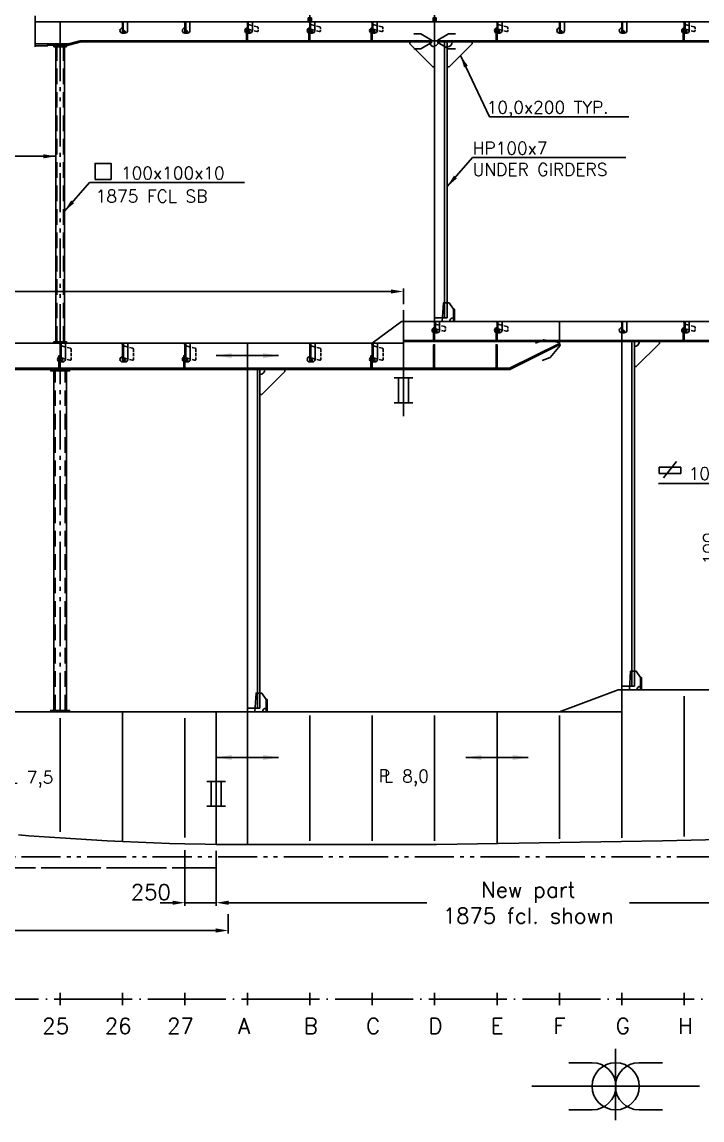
# Model space of a CAD drawing. Extents: x -86245 to 167090, y -69122 to 58950.
# Drawn here: x 14881 to 20329, y 44539 to 53334 of the extents above; entities that cross this region are included whole.
import ezdxf

# ---------------------------------------------------------------- set-up
doc = ezdxf.new("R2010")
doc.units = 0
doc.header["$LTSCALE"] = 250
for name, pattern in [('CENTER', [3, 2.5, -0.25, 0, -0.25]), ('DASHED', [0.75, 0.5, -0.25]), ('PHANTOM', [2.1, 1.25, -0.2, 0.125, -0.2, 0.125, -0.2])]:
    doc.linetypes.add(name, pattern=pattern)
doc.layers.get('0').update_dxf_attribs({"linetype": 'CONTINUOUS'})
doc.layers.get('DEFPOINTS').update_dxf_attribs({"linetype": 'CONTINUOUS'})
for name, color, linetype in [('Kuttlinje', 6, 'CONTINUOUS'), ('LASTLUKE', 1, 'CONTINUOUS'), ('S0CO1', 1, 'CONTINUOUS'), ('S0CO2', 2, 'CONTINUOUS'), ('S0CO3', 3, 'CONTINUOUS'), ('S0CO5', 4, 'CONTINUOUS'), ('S0DA1', 1, 'DASHED'), ('S0PH1', 1, 'PHANTOM'), ('S0TX2', 2, 'CONTINUOUS'), ('U0CO1', 1, 'CONTINUOUS')]:
    doc.layers.add(name, color=color, linetype=linetype)
doc.styles.add('ROMANS', font='romans.shx', dxfattribs={"height": 125})
doc.dimstyles.get("Standard").update_dxf_attribs({"dimscale": 50, "dimtxt": 125, "dimasz": 2, "dimexe": 0.5, "dimexo": 1, "dimgap": 1, "dimtad": 1, "dimdsep": 46, "dimtxsty": 'ROMANS', "dimcen": 1.5, "dimclrd": 1, "dimclre": 1, "dimclrt": 2, "dimazin": 2, "dimtfac": 1, "dimtmove": 2, "dimatfit": 3, "dimfxl": 1, "dimtvp": 100, "dimtolj": 1, "dimarcsym": 0})

# ---------------------------------------------------------------- blocks, each defined once
blk = doc.blocks.new('PLDIM2')
at = {"layer": 'S0TX2', "style": 'ROMANS'}
for s, p in [('P', (-19.18260348177136, 0.3336498086464417)), ('L', (22.78433779635816, 0.3336498086464417))]:
    blk.add_text(s, height=100, dxfattribs=at).set_placement(p)
blk.add_attdef('XX.X', (168.4659056422024, -1.459116588848701), '', height=100, dxfattribs=at)
blk = doc.blocks.new('A$C27CE3E73')
at = {"layer": 'S0PH1'}
blk.add_line((-608.449753677356, -2070.000105669919), (14965, -2070.000105669919), dxfattribs=at)
blk = doc.blocks.new('A$C46B77419')
at = {"layer": 'Kuttlinje', "linetype": 'ByBlock'}
blk.add_line((0, 2498.127615256341), (0, 1435.43231946068), dxfattribs=at)
at = {"layer": 'S0CO3', "color": 8, "flags": 128}
for points in [[(-1250.000000000378, 1538.395908693317), (-1250.000000000378, 2448.1276152563)], [(-250.0000000003784, 1491.295295205476), (-250.0000000004074, 2448.1276152563)]]:
    blk.add_lwpolyline(points, dxfattribs=at)
at = {"layer": 'S0CO5', "color": 8}
blk.add_line((-4776.389782040729, 2498.127615256235), (-7.276e-12, 2498.12761525634), dxfattribs=at)
at = {"layer": 'S0CO5', "color": 8, "flags": 128}
for points in [[(-1584.623047000001, 1512.673080277833), (-1501.728516000003, 1506.27513027782), (-1419.169922000001, 1500.11833127783), (-1334.595702999999, 1494.040816277833), (-1250, 1488.278335277821), (-1249.913996255229, 1488.272961180701), (-1249.91399625485, 1488.272961180672), (-1124.796875, 1480.166747277835), (-1000.071288999985, 1472.654906277836), (-874.8027339999971, 1465.743667277827), (-750, 1459.551894277829), (-624.7783200000121, 1454.031753277828), (-500.0429690000019, 1449.215011277818), (-374.7685549999878, 1444.975844277825), (-250, 1441.27328427782), (-88.35156199999619, 1437.213897277834), (0, 1435.43231946068)], [(-750.0000000003783, 1459.551894277848), (-750.0000000003783, 2498.127615256323)]]:
    blk.add_lwpolyline(points, dxfattribs=at)
blk.add_blockref('A$C27CE3E73', (-14965, 3320.117720926268))
at = {"layer": 'S0CO1'}
blk.add_blockref('PLDIM2', (-1686.994098361203, 1925.319393028315), dxfattribs=at).add_auto_attribs({'XX.X': '7,5'})
blk = doc.blocks.new('*D104')
at = {"layer": 'DEFPOINTS', "color": 0, "linetype": 'ByBlock', "transparency": 16777216}
for p in [(21437.05703893269, 46867.07419131954), (16437.05703893269, 46690.05385808229), (16437.05703893269, 46279.78160632808)]:
    blk.add_point(p, dxfattribs=at)
at = {"layer": 'S0CO1', "color": 1, "linetype": 'ByBlock', "lineweight": -2, "transparency": 16777216}
for p, q in [((21437.05703893269, 46817.07419131954), (21437.05703893269, 46254.78160632807)), ((16437.05703893269, 46640.05385808229), (16437.05703893269, 46254.78160632807)), ((16537.05703893269, 46279.78160632808), (18125.15227702792, 46279.78160632808)), ((21337.05703893269, 46279.78160632808), (19748.96180083745, 46279.78160632808))]:
    blk.add_line(p, q, dxfattribs=at)
at = {"layer": 'S0CO1', "color": 1, "linetype": 'ByBlock', "transparency": 16777216}
for points in [[(16537.05703893269, 46296.44827299474), (16537.05703893269, 46263.11493966141), (16437.05703893269, 46279.78160632808)], [(21337.05703893269, 46296.44827299474), (21337.05703893269, 46263.11493966141), (21437.05703893269, 46279.78160632808)]]:
    blk.add_solid(points, dxfattribs=at)
at = {"layer": 'S0CO1', "color": 2, "linetype": 'ByBlock', "transparency": 16777216, "insert": (18937.05703893269, 46279.78160632808), "char_height": 125, "attachment_point": 5, "style": 'ROMANS'}
blk.add_mtext('\\A1;New part\\P1875 fcl. shown', dxfattribs=at)
blk = doc.blocks.new('*D106')
at = {"layer": 'DEFPOINTS', "color": 0, "linetype": 'ByBlock', "transparency": 16777216}
for p in [(16187.05703893269, 46751.69902839137), (16437.05703893269, 46745.85806357423), (16437.05703893269, 46279.78160632808)]:
    blk.add_point(p, dxfattribs=at)
at = {"layer": 'S0CO1', "color": 1, "linetype": 'ByBlock', "lineweight": -2, "transparency": 16777216}
for p, q in [((16187.05703893269, 46701.69902839137), (16187.05703893269, 46254.78160632807)), ((16437.05703893269, 46695.85806357423), (16437.05703893269, 46254.78160632807)), ((16087.05703893269, 46279.78160632808), (15987.05703893269, 46279.78160632808)), ((16187.05703893269, 46279.78160632808), (16437.05703893269, 46279.78160632808)), ((16537.05703893269, 46279.78160632808), (16637.05703893269, 46279.78160632808))]:
    blk.add_line(p, q, dxfattribs=at)
at = {"layer": 'S0CO1', "color": 1, "linetype": 'ByBlock', "transparency": 16777216}
for points in [[(16087.05703893269, 46296.44827299474), (16087.05703893269, 46263.11493966141), (16187.05703893269, 46279.78160632808)], [(16537.05703893269, 46296.44827299474), (16537.05703893269, 46263.11493966141), (16437.05703893269, 46279.78160632808)]]:
    blk.add_solid(points, dxfattribs=at)
at = {"layer": 'S0CO1', "color": 2, "linetype": 'ByBlock', "transparency": 16777216, "insert": (15912.74951412918, 46364.38630775023), "char_height": 125, "attachment_point": 5, "style": 'ROMANS'}
blk.add_mtext('\\A1;250', dxfattribs=at)
blk = doc.blocks.new('O-X')
at = {"layer": 'U0CO1'}
for p, q in [((0.0022902777855052, -676.1479165225973), (0.0022902777855052, 746.9283150304764)), ((-467.5485196746449, 472.1234540029326), (-940.4417769895081, 472.1234540029326)), ((467.553100230245, 472.1234540029326), (940.4463575451082, 472.1234540029326)), ((0.0022902777855052, 0.0024477617480443), (-1678.818515464707, 0.0024477617480443)), ((0.002290277814609, 0.0024477617480443), (1678.823096020307, 0.0024477617480443)), ((-467.5485196746449, -472.1185584794075), (-940.4417769895081, -472.1185584794075)), ((467.553100230245, -472.1185584794075), (940.4463575451082, -472.1185584794075))]:
    blk.add_line(p, q, dxfattribs=at)
blk.add_circle((0.0022902777855052, 0.0024477617480443), 472.1210062411699, dxfattribs=at)
for centre, start, end in [((-467.5485196746449, 0.0024477617480443), 270, 90), ((467.553100230245, 0.0024477617480443), 90, 270)]:
    blk.add_arc(centre, 472.1210062411699, start, end, dxfattribs=at)
blk = doc.blocks.new('A$C05B23E86')
at = {"layer": 'S0CO1', "xscale": 0.4, "yscale": 0.4, "zscale": 0.4}
blk.add_blockref('O-X', (-50.00091611111566, -673.5198186314591), dxfattribs=at)
blk = doc.blocks.new('A$C257C65E9')
at = {"layer": 'LASTLUKE', "color": 2}
for p, q in [((14000, -25), (14000, 75)), ((14500, -25), (14500, 75)), ((15000, -25), (15000, 75)), ((15500, -25), (15500, 75)), ((16000, -25), (16000, 75.00000000011823)), ((16500, -25), (16500, 75.00000000014732)), ((17000, -25), (17000, 75.00000000011823)), ((17500, -25), (17500, 75.00000000011823))]:
    blk.add_line(p, q, dxfattribs=at)
at = {"layer": 'S0TX2', "color": 1, "linetype": 'CENTER'}
blk.add_line((-1799.704932533088, 25), (35317.73167546888, 25), dxfattribs=at)
at = {"layer": 'S0TX2', "color": 2, "linetype": 'Continuous'}
for p, q in [((12500, -25), (12500, 75)), ((13000, -25), (13000, 75)), ((13500, -25), (13500, 75))]:
    blk.add_line(p, q, dxfattribs=at)
blk.add_blockref('A$C05B23E86', (17000, 0))
at = {"layer": 'S0CO1', "color": 2, "linetype": 'ByBlock', "style": 'ROMANS'}
for s, p in [('25', (12356.76928094782, -253.1323402030248)), ('26', (12856.76928094781, -253.1323402030248)), ('27', (13356.76928094782, -253.1323402030248))]:
    blk.add_text(s, height=125, dxfattribs=at).set_placement(p)
at = {"layer": 'S0CO1', "color": 3, "linetype": 'ByBlock', "style": 'ROMANS'}
for s, p in [('A', (13925.69697198481, -253.1323402029957)), ('B', (14450.89984817938, -253.1323402029666)), ('C', (14950.89984817938, -253.1323402029957)), ('D', (15450.89984817938, -253.1323402029957)), ('E', (15950.89984817938, -253.1323402029375)), ('F', (16450.89984817938, -253.1323402029084)), ('G', (16950.89984817938, -253.1323402029375)), ('H', (17450.89984817938, -253.1323402029375))]:
    blk.add_text(s, height=125, dxfattribs=at).set_placement(p)
blk = doc.blocks.new('HP80x7')
at = {"color": 0, "linetype": 'ByBlock'}
blk.add_lwpolyline([(16.93957916929139, -80, 0.7733437469019276), (19.00022815428383, -72.53550321004877), (8, -66.18451852402357, -0.2679491924311233), (6, -62.72041690888727), (6, 0), (0, 0), (0, -80), (17.06042083070861, -80)], format="xyb", dxfattribs=at)
blk = doc.blocks.new('KNE200')
at = {"layer": 'S0CO1', "color": 0}
blk.add_lwpolyline([(40, 0), (200, 0), (200, -15), (15, -200), (0, -200), (0, -40, 0.4142135623730951)], format="xyb", close=True, dxfattribs=at)
blk = doc.blocks.new('HP-UTK-80-LUG')
at = {"color": 0, "linetype": 'ByBlock'}
for p, q in [((-85.81653498262779, -47.78116740196104), (-85.81653498262779, -53.85862693107348)), ((-85.81653498262779, -62.50203046655044), (-85.81653498262779, -68.5794899956659)), ((-54.1506837492767, -32.90193682562247), (-79.64002727221134, -39.73178583819088)), ((-54.1506837492767, -70.95486173598074), (-75.32637669304711, -76.62887155943305)), ((-6, -20), (-45.16666509999993, -30.49467628376317)), ((-6.000000000002955, -58.05292491035832), (-45.16666509999993, -68.54760119412748)), ((0, -10), (8.333333000000039, -1.666666999999989))]:
    blk.add_line(p, q, dxfattribs=at)
blk.add_lwpolyline([(-39.83333149999999, -5.833333500000009), (-39.83333149999999, -1.666666999999989), (-39.83333149999999, -48.16666749999999), (-39.83333149999999, -69, 0.4142135623730951), (-18.999999, -89.83333250000001), (0, -89.83333250000001, 1), (0, -48.16666749999999)], format="xyb", dxfattribs=at)
for centre, start, end in [((-77.48320198262773, -47.78116740196104), 105.0000000000011, 180), ((-77.48320198262773, -68.5794899956659), 180, 285.0000000000012)]:
    blk.add_arc(centre, 8.333333, start, end, dxfattribs=at)
blk = doc.blocks.new('HP-UTK-80-O')
at = {"color": 0, "linetype": 'ByBlock'}
blk.add_line((0, -10), (8.333333000000039, -1.666666999999989), dxfattribs=at)
blk.add_lwpolyline([(-39.83333149999999, -5.833333500000009), (-39.83333149999999, -1.666666999999989), (-39.83333149999999, -48.16666749999999), (-39.83333149999999, -69, 0.4142135623730951), (-18.999999, -89.83333250000001), (0, -89.83333250000001, 1), (0, -48.16666749999999)], format="xyb", dxfattribs=at)
blk = doc.blocks.new('snip')
at = {"color": 0, "linetype": 'ByBlock'}
for p, q in [((-74.9999999999709, -150.915795896457), (-74.9999999999709, -220.6977533817553)), ((75.0000000000291, -150.915795896457), (75.0000000000291, -220.6977533817553))]:
    blk.add_line(p, q, dxfattribs=at)
blk.add_lwpolyline([(75.0000000000291, -150.915795896457), (12.5000000000291, -42.66262042341259), (-12.49999999997089, -42.66262042341259), (-74.9999999999709, -150.915795896457)], dxfattribs=at)
blk = doc.blocks.new('*D111')
at = {"layer": 'DEFPOINTS', "color": 0, "transparency": 16777216}
for p in [(3937.057038932675, 48587.33303025612), (16534.03279794549, 46236.9890527237), (16534.03279794549, 46057.40742610842)]:
    blk.add_point(p, dxfattribs=at)
at = {"layer": 'S0TX2', "color": 1, "lineweight": -2, "transparency": 16777216}
for p, q in [((3937.057038932675, 48537.33303025612), (3937.057038932675, 46032.40742610843)), ((16534.03279794549, 46186.9890527237), (16534.03279794549, 46032.40742610843)), ((4037.057038932675, 46057.40742610842), (16434.03279794549, 46057.40742610842))]:
    blk.add_line(p, q, dxfattribs=at)
at = {"layer": 'S0TX2', "color": 1, "transparency": 16777216}
for points in [[(4037.057038932675, 46074.07409277509), (4037.057038932675, 46040.74075944176), (3937.057038932675, 46057.40742610842)], [(16434.03279794549, 46074.07409277509), (16434.03279794549, 46040.74075944176), (16534.03279794549, 46057.40742610842)]]:
    blk.add_solid(points, dxfattribs=at)
at = {"layer": 'S0TX2', "color": 2, "transparency": 16777216, "insert": (10235.54491843908, 46274.07409277509), "char_height": 125, "attachment_point": 5, "style": 'ROMANS'}
blk.add_mtext('\\A1;GIRDER ALONG KNUCKLE AT TOP OF SKEG 2700 - 1875 FCL\\PP+SB SIDE', dxfattribs=at)
blk = doc.blocks.new('PILD')
at = {"color": 1, "linetype": 'ByBlock'}
blk.add_line((0, 0), (249.9999999999982, 0), dxfattribs=at)
blk.add_solid([(125, 20.83333333333394), (125, -20.83333333333394), (0, 0)], dxfattribs=at)
blk = doc.blocks.new('PILC')
at = {"color": 1, "linetype": 'ByBlock'}
blk.add_line((0, 1.819e-12), (-249.9999999999982, 1.819e-12), dxfattribs=at)
blk.add_solid([(-125, 20.83333333333576), (-125, -20.83333333333212), (0, 1.819e-12)], dxfattribs=at)
blk = doc.blocks.new('PLT-FORBI')
at = {"layer": 'S0CO1'}
for name, p in [('PILD', (-249.9991235874586, -0.0047305592379416)), ('PILC', (250.0008764125414, -0.0047305592379416))]:
    blk.add_blockref(name, p, dxfattribs=at)
blk = doc.blocks.new('*D90')
at = {"layer": 'DEFPOINTS', "color": 0, "transparency": 16777216}
for p in [(-111.7954043719182, -487.5149191456002), (-530.4106405132915, -587.5149191456075), (-111.7954043719182, -587.5149191456075)]:
    blk.add_point(p, dxfattribs=at)
at = {"layer": 'S0CO1', "color": 1, "lineweight": -2, "transparency": 16777216}
for p, q in [((-530.4106405132915, -387.5149191456002), (-530.4106405132915, -287.5149191456002)), ((-161.7954043719182, -487.5149191456002), (-555.4106405132915, -487.5149191456001)), ((-530.4106405132915, -487.5149191456001), (-530.4106405132915, -587.5149191456075)), ((-161.7954043719183, -587.5149191456075), (-555.4106405132915, -587.5149191456075)), ((-530.4106405132915, -687.5149191456075), (-530.4106405132917, -787.5149191456075))]:
    blk.add_line(p, q, dxfattribs=at)
at = {"layer": 'S0CO1', "color": 1, "transparency": 16777216}
for points in [[(-547.0773071799582, -387.5149191456002), (-513.743973846625, -387.5149191456002), (-530.4106405132915, -487.5149191456001)], [(-547.0773071799582, -687.5149191456075), (-513.743973846625, -687.5149191456075), (-530.4106405132915, -587.5149191456075)]]:
    blk.add_solid(points, dxfattribs=at)
at = {"layer": 'S0CO1', "color": 2, "transparency": 16777216, "insert": (-652.8044914093916, -537.5149191456002), "char_height": 100, "attachment_point": 5, "rotation": 90, "style": 'ROMANS'}
blk.add_mtext('\\A1;100', dxfattribs=at)
blk = doc.blocks.new('FLST-2')
at = {"layer": 'S0TX2', "color": 1}
for p, q in [((-221.5963631543928, 65.39414595855123), (-117.0357312834567, 197.8461481599915)), ((-255.9952072640208, 101.1494133612359), (-255.9952072640208, 151.1494133612359)), ((-255.9952072640208, 151.1494133612359), (-80.99520726402079, 151.1494133612359)), ((-80.99520726402079, 101.1494133612359), (-255.9952072640208, 101.1494133612359)), ((-80.99520726402079, 151.1494133612359), (-80.99520726402079, 101.1494133612359))]:
    blk.add_line(p, q, dxfattribs=at)
at = {"layer": 'S0TX2', "style": 'ROMANS'}
blk.add_attdef('FL.ST', (-20.13500831531565, 49.9637948701129), '', height=100, dxfattribs=at)
blk = doc.blocks.new('ST10073')
at = {"layer": 'S0CO2'}
for p, q in [((1.489999999999781, 4), (-1.489999999999781, 4)), ((-0.7900000000008732, 4), (-0.7900000000008732, 0)), ((0.7900000000008732, 4), (0.7900000000008732, 0)), ((-1.489999999999781, 0), (1.489999999999781, 0))]:
    blk.add_line(p, q, dxfattribs=at)
blk = doc.blocks.new('*D138')
at = {"layer": 'DEFPOINTS', "color": 0, "transparency": 16777216}
for p in [(12937.05703893271, 51174.87494247048), (17937.05703893271, 51024.57512442096), (12937.05703893271, 50838.72356914828)]:
    blk.add_point(p, dxfattribs=at)
at = {"layer": 'S0CO5', "color": 1, "lineweight": -2, "transparency": 16777216}
for p, q in [((12937.05703893271, 50888.72356914828), (12937.05703893271, 51199.87494247048)), ((17937.05703893271, 51074.57512442096), (17937.05703893271, 51199.87494247048)), ((17837.05703893271, 51174.87494247048), (13037.05703893271, 51174.87494247048))]:
    blk.add_line(p, q, dxfattribs=at)
at = {"layer": 'S0CO5', "color": 1, "transparency": 16777216}
for points in [[(13037.05703893271, 51191.54160913714), (13037.05703893271, 51158.20827580382), (12937.05703893271, 51174.87494247048)], [(17837.05703893271, 51191.54160913714), (17837.05703893271, 51158.20827580382), (17937.05703893271, 51174.87494247048)]]:
    blk.add_solid(points, dxfattribs=at)
at = {"layer": 'S0CO5', "color": 2, "transparency": 16777216, "insert": (14177.58607203959, 51308.20827580381), "char_height": 125, "attachment_point": 5, "style": 'ROMANS'}
blk.add_mtext('\\A1;5000 New part', dxfattribs=at)
blk = doc.blocks.new('A$C7FAE4A53')
at = {"layer": 'S0PH1', "color": 6}
blk.add_line((9103.465447951807, -4286.505190311494), (-25512.81065365739, -4286.505190311494), dxfattribs=at)
at = {"layer": 'S0PH1'}
blk.add_line((-27640.98446715431, -4373.009999999995), (-12750, -4373.009999999995), dxfattribs=at)
blk = doc.blocks.new('A$C69DF2324')
at = {"layer": 'S0CO1', "color": 1, "linetype": 'ByBlock'}
for p, q in [((0, -10), (-9.674816337760149, 0)), ((8, -20), (47.16666509999959, -30.49467628376442)), ((56.15068374927614, -32.90193682561949), (81.64002727221121, -39.7317858381939)), ((87.81653498262858, -47.78116740196128), (87.81653498262858, -70.50230825656035)), ((87.81653498262858, -79.99541145560215), (87.81653498262858, -102.7165523102012)), ((8.000000000003636, -118.0529249103565), (47.16666509999959, -128.5476011941282)), ((56.15068374927614, -130.9548617359833), (77.32637669304675, -136.6288715594346)), ((87.81653498262858, -114.2016083095659), (87.81653498262858, -128.5794899956672))]:
    blk.add_line(p, q, dxfattribs=at)
blk.add_lwpolyline([(41.83333149999998, -65.83333349999884), (41.83333149999998, 0), (41.83333149999998, -108.1666675000015), (41.83333149999998, -129, -0.4142135623730951), (20.99999899999966, -149.8333324999985), (0, -149.8333324999985, -1), (0, -108.1666675000015)], format="xyb", dxfattribs=at)
for centre, start, end in [((79.48320198262809, -47.78116740196128), 0, 75.00000000003253), ((79.48320198262809, -128.5794899956672), 255.0000000000325, 0)]:
    blk.add_arc(centre, 8.333333, start, end, dxfattribs=at)
at = {"layer": 'S0CO2'}
blk.add_lwpolyline([(18.93957916929139, -140, 0.7733437469019276), (21.00022815428383, -132.5355032100487), (10, -126.1845185240236, -0.2679491924311233), (8, -122.7204169088873), (8, 0), (0, 0), (0, -140), (19.06042083070861, -140)], format="xyb", dxfattribs=at)
blk = doc.blocks.new('A$C3F4907D5')
at = {"layer": 'Kuttlinje', "color": 8, "linetype": 'ByBlock'}
blk.add_line((15250.00000000002, 4291.021765051067), (15250.00000000002, 3441.785957307177), dxfattribs=at)
at = {"layer": 'S0CO1', "color": 8}
for p, q in [((14512.5, 6600), (15487.5, 6600)), ((12465, 4038.990716021486), (12465, 6401.000000000014)), ((12535, 4038.990716021486), (12535, 6401.000000000014)), ((15600, 4230), (15500, 4230))]:
    blk.add_line(p, q, dxfattribs=at)
at = {"layer": 'S0CO1', "color": 8, "flags": 128}
for points in [[(15500, 6600), (15500, 9000.00000000003)], [(12399.99999999997, 6425), (12565.2939284548, 6425), (12658.595198644, 6450), (12667.63913023021, 6450)], [(12399.99999999997, 6413), (12566.87375842585, 6413), (12667.63913023021, 6440)], [(12667.63913023021, 6450), (33496.44782820903, 6450)], [(12667.63913023021, 6440), (15475.2297903049, 6440)], [(15524.77020969506, 6440), (30475.22979030491, 6440)], [(15580, 4230), (15580, 6440)], [(15600, 4230), (15600, 6440)], [(15250.00000000002, 4050), (30500, 4050)], [(15250.00000000002, 4040), (30500, 4040)]]:
    blk.add_lwpolyline(points, dxfattribs=at)
at = {"layer": 'S0CO1', "color": 8}
for points in [[(14512.5, 6600), (14487.5, 6600), (14487.5, 6633), (14512.5, 6633)], [(15512.5, 6600), (15487.5, 6600), (15487.5, 6633), (15512.5, 6633)], [(13991.99999999997, 6450), (13999.99999999997, 6450), (13999.99999999997, 6550), (13991.99999999997, 6550)], [(14492, 6450), (14500, 6450), (14500, 6550), (14492, 6550)], [(14991.99999999997, 6450), (14999.99999999997, 6450), (14999.99999999997, 6550), (14991.99999999997, 6550)], [(15991.99999999997, 6450), (15999.99999999997, 6450), (15999.99999999997, 6550), (15991.99999999997, 6550)], [(17491.99999999997, 6450), (17499.99999999997, 6450), (17499.99999999997, 6550), (17491.99999999997, 6550)], [(12450, 6401), (12550, 6401), (12550, 6413), (12450, 6413)], [(15649.99999999997, 4200), (15649.99999999997, 4300), (15657.99999999997, 4300), (15657.99999999997, 4200)], [(15491.99999999997, 4050), (15499.99999999997, 4050), (15499.99999999997, 4150), (15491.99999999997, 4150)], [(15991.99999999997, 4050), (15999.99999999997, 4050), (15999.99999999997, 4150), (15991.99999999997, 4150)], [(17491.99999999997, 4050), (17499.99999999997, 4050), (17499.99999999997, 4150), (17491.99999999997, 4150)], [(12450, 4026.990716021486), (12550, 4026.990716021486), (12550, 4038.990716021486), (12450, 4038.990716021486)]]:
    blk.add_lwpolyline(points, close=True, dxfattribs=at)
blk.add_lwpolyline([(15559.99829815104, 4199.999999904291), (15569.99828067369, 4350), (15614.99828067369, 4350), (15649.99999999997, 4300), (15649.99999999997, 4230, 0.4142135623727399), (15619.99999999997, 4200.000000000007)], format="xyb", dxfattribs=at)
blk.add_arc((15500, 6440), 30, 270, 0, dxfattribs=at)
at = {"layer": 'S0CO2', "color": 8, "flags": 128}
blk.add_lwpolyline([(12299.99999999997, 6410), (12399.99999999997, 6410), (12399.99999999997, 6425), (12299.99999999997, 6425)], close=True, dxfattribs=at)
at = {"layer": 'S0CO2', "color": 8}
for points in [[(12299.99999999997, 6410), (12399.99999999997, 6410), (12399.99999999997, 6425), (12299.99999999997, 6425)], [(16440, 4040), (16560, 4040), (16560, 4050), (16440, 4050)]]:
    blk.add_lwpolyline(points, close=True, dxfattribs=at)
at = {"layer": 'S0CO5', "color": 8}
for p, q in [((14500, 10063.23578565501), (14500.00000000003, 6600)), ((12500, 6425), (12500, 6600)), ((16500, 4200), (16500, 4050))]:
    blk.add_line(p, q, dxfattribs=at)
at = {"layer": 'S0CO5', "color": 8, "flags": 128}
for points in [[(12300, 6400), (12300, 6650)], [(12300, 6400), (12300, 6650)], [(12299.99999999997, 6600), (33966.673828, 6600)], [(15500, 4200), (15500, 6600)], [(15500, 6600), (26500, 6600)], [(15235.00000000002, 4200), (31614.636719, 4200)]]:
    blk.add_lwpolyline(points, dxfattribs=at)
at = {"layer": 'S0DA1', "color": 8}
for p, q in [((12473, 4038.990716021486), (12473, 6401.000000000014)), ((12527, 4038.990716021486), (12527, 6401.000000000014))]:
    blk.add_line(p, q, dxfattribs=at)
at = {"layer": 'S0PH1', "color": 8}
blk.add_line((12500, 4026.990716021486), (12500, 6573.253295836403), dxfattribs=at)
at = {"layer": 'S0TX2'}
blk.add_lwpolyline([(12780.20151947334, 5339.66402649616), (12908.20151947334, 5339.66402649616), (12908.20151947334, 5467.66402649616), (12780.20151947334, 5467.66402649616)], close=True, dxfattribs=at)
at = {"layer": 'S0CO1', "color": 8, "xscale": -1}
for name, p in [('HP-UTK-80-O', (13000, 6600)), ('HP-UTK-80-O', (13500, 6600)), ('HP-UTK-80-LUG', (14000, 6600)), ('HP-UTK-80-LUG', (14500, 6600)), ('HP-UTK-80-LUG', (15000, 6600)), ('HP-UTK-80-LUG', (16000, 6600)), ('HP-UTK-80-O', (16500, 6600)), ('HP-UTK-80-O', (17000, 6600)), ('HP-UTK-80-LUG', (17500, 6600)), ('KNE200', (15500, 6440)), ('HP-UTK-80-LUG', (15500, 4200)), ('HP-UTK-80-LUG', (16000, 4200)), ('HP-UTK-80-O', (17000, 4200)), ('HP-UTK-80-LUG', (17500, 4200))]:
    blk.add_blockref(name, p, dxfattribs=at)
at = {"layer": 'S0CO1', "color": 8, "yscale": 0.8, "zscale": 0.8}
for p, xscale, rotation in [((15509.35988664365, 6445.282112305983), 0.8, 270), ((15490.64011335635, 6445.282112305983), -0.8, 90)]:
    blk.add_blockref('snip', p, dxfattribs=dict(at, xscale=xscale, rotation=rotation))
at = {"layer": 'S0CO1', "color": 8}
blk.add_blockref('KNE200', (15600, 6440), dxfattribs=at)
at = {"layer": 'S0CO2', "color": 8}
for p in [(13000, 6600), (13500, 6600), (14000, 6600), (14500, 6600), (15000, 6600), (16000, 6600), (16000, 6600), (16500, 6600), (16500, 6600), (17000, 6600), (17000, 6600), (17500, 6600), (17500, 6600), (15500, 4200), (15500, 4200), (15500, 4200), (16000, 4200), (16000, 4200), (16000, 4200), (17000, 4200), (17000, 4200), (17000, 4200), (17500, 4200), (17500, 4200), (17500, 4200)]:
    blk.add_blockref('HP80x7', p, dxfattribs=at)
at = {"layer": 'S0TX2', "style": 'ROMANS'}
for s, p in [('10,0x200 TYP.', (15915.79891943506, 5866.404614209663)), ('HP100x7', (15804.11742849089, 5538.960285641544)), ('UNDER GIRDERS', (15804.11742849089, 5367.962093547859)), ('100x100x10', (12986.62761665269, 5340.200740671003)), ('1875 FCL SB', (12784.16163595451, 5154.772196946564))]:
    blk.add_text(s, height=100, dxfattribs=at).set_placement(p)
at = {"layer": 'S0TX2'}
for points in [[(15707.5, 6332.5), (15939.78821045282, 5840.81282169302), (17056.83223704892, 5840.81282169302)], [(15601.13264071292, 5283.014620262489), (15802.07307439681, 5513.3684931249), (17030.70712198253, 5513.3684931249)], [(12534.14880598613, 5084.255075291949), (12735.08923967002, 5314.608948154361), (13976.06191927794, 5314.608948154361)]]:
    blk.add_leader(points, dimstyle='STANDARD', override={"dimgap": 1, "dimtad": 0}, dxfattribs=at)
blk = doc.blocks.new('A$C11531A33')
at = {"layer": 'S0CO1'}
blk.add_line((-177.6023401236052, 980.2527102685125), (-52.2520402864211, 1015.678618553677), dxfattribs=at)
at = {"layer": 'S0CO1', "flags": 128}
for points in [[(-161.7954043719219, 489.4850808543706), (-161.7954043719328, 984.7199916147584)], [(-61.79540437192191, 489.4850808543706), (-61.79540437191462, 1012.981518177665)]]:
    blk.add_lwpolyline(points, dxfattribs=at)
at = {"layer": 'S0CO1'}
blk.add_lwpolyline([(-211.7954043719437, 477.4850808543633), (-211.7954043719146, -340.2906005022378), (-126.7954043719146, -487.514919145593), (-111.7954043719219, -487.5149191456002)], dxfattribs=at)
blk.add_lwpolyline([(-186.7954043719219, 477.4850808543706), (-36.79540437192191, 477.4850808543706), (-36.79540437192191, 489.4850808543706), (-186.7954043719219, 489.4850808543706)], close=True, dxfattribs=at)
blk.add_arc((-111.7954043719219, 477.4850808543706), 30, 180, 270, dxfattribs=at)
at = {"layer": 'S0CO5'}
for p, q in [((-474.8356709513464, 477.4850808543633), (200.4332623626106, 477.4850808544361)), ((-111.7954043719437, 477.4850808543706), (-111.7954043719182, -587.5149191456075)), ((-474.8356709513464, -645.9062053077068), (200.4332623626106, -537.296155262804))]:
    blk.add_line(p, q, dxfattribs=at)
at = {"layer": 'S0DA1', "flags": 128}
for points in [[(-151.7954043719219, 489.4850808543706), (-151.7954043719146, 987.546144271051)], [(-71.7954043719219, 489.4850808543706), (-71.79540437191461, 1010.155365521379)]]:
    blk.add_lwpolyline(points, dxfattribs=at)
at = {"layer": 'S0PH1'}
blk.add_line((-111.7954043719437, 477.4850808544069), (-111.7954043719401, 1034.838966300711), dxfattribs=at)
at = {"layer": 'S0TX2'}
blk.add_blockref('FLST-2', (-799.1338910132635, -37.95014841316151), dxfattribs=at).add_auto_attribs({'FL.ST': '100x8'})
at = {"layer": 'S0CO1'}
dim = blk.add_linear_dim(base=(-530.4106405132915, -587.5149191456075), p1=(-111.7954043719182, -487.5149191456002), p2=(-111.7954043719182, -587.5149191456075), angle=90, dimstyle='STANDARD', override={"dimfxl": 100}, dxfattribs=at)
dim.commit()
dim.dimension.update_dxf_attribs({"geometry": '*D90', "text_midpoint": (-652.8044914093916, -537.5149191456002), "dimtype": 160})
blk.add_leader([(-211.7954043719255, -18.16331079258816), (-1061.421430953653, -18.16331079258816)], dimstyle='STANDARD', override={"dimgap": 1, "dimtad": 0, "dimfxl": 100}, dxfattribs=at)

msp = doc.modelspace()

# ---------------------------------------------------------------- linework, layer by layer
at = {"layer": 'S0CO1'}
for p, q in [((12311.29230674284, 50560.54407539138), (17937.05703893271, 50560.54407539136)), ((12312.05703893269, 50550.54407539137), (17937.05703893271, 50550.54407539137)), ((19787.05703893268, 48013.55335936988), (19687.05703893268, 48013.55335936988)), ((16787.05703893269, 47838.55335936988), (16687.05703893269, 47838.55335936988))]:
    msp.add_line(p, q, dxfattribs=at)
for points in [[(19187.05703893269, 50758.55335936989), (18787.0570389327, 50560.54407539136), (17937.05703893271, 50560.54407539136)], [(19190.52731921403, 50749.17481178678), (18788.8478234414, 50550.54407539137), (17937.05703893271, 50550.54407539137)]]:
    msp.add_lwpolyline(points, dxfattribs=at)
for points in [[(18179.05703893266, 50560.54407539136), (18187.05703893266, 50560.54407539136), (18187.05703893266, 50748.55335936989), (18179.05703893266, 50748.55335936989)], [(18679.05703893266, 50560.54407539136), (18687.05703893266, 50560.54407539136), (18687.05703893266, 50748.55335936989), (18679.05703893266, 50748.55335936989)], [(15112.0570389323, 50550.54407539137), (15262.05703893229, 50550.54407539137), (15262.05703893229, 50538.54407539137), (15112.0570389323, 50538.54407539137)], [(19837.05703893265, 47983.55335936988), (19837.05703893265, 48083.55335936989), (19845.05703893265, 48083.55335936989), (19845.05703893265, 47983.55335936988)], [(16837.05703893266, 47808.55335936989), (16837.05703893266, 47908.55335936988), (16845.05703893266, 47908.55335936988), (16845.05703893266, 47808.55335936989)], [(15112.0570389323, 47808.55335936989), (15262.05703893229, 47808.55335936989), (15262.05703893229, 47820.55335936989), (15112.0570389323, 47820.55335936989)]]:
    msp.add_lwpolyline(points, close=True, dxfattribs=at)
at = {"layer": 'S0CO1', "flags": 128}
for points in [[(19767.05703893268, 48013.55335936988), (19767.05703893268, 50773.55335936989)], [(19787.05703893268, 48013.55335936988), (19787.05703893268, 50773.55335936989)], [(15137.05703893229, 47820.55335936989), (15137.05703893229, 50538.54407539137)], [(15237.0570389323, 47820.55335936989), (15237.05703893231, 50538.54407539137)], [(16767.05703893269, 47838.55335936988), (16767.05703893269, 50550.54407539137)], [(16787.05703893269, 47838.55335936988), (16787.05703893269, 50550.54407539137)]]:
    msp.add_lwpolyline(points, dxfattribs=at)
for points in [[(15177.05703893266, 50560.54407539137), (15187.05703893266, 50560.54407539137), (15187.05703893266, 50660.54407539137), (15177.05703893266, 50660.54407539137)], [(16177.05703893266, 50560.54407539137), (16187.05703893266, 50560.54407539137), (16187.05703893266, 50660.54407539137), (16177.05703893266, 50660.54407539137)], [(17677.05703893266, 50560.54407539137), (17687.05703893266, 50560.54407539137), (17687.05703893266, 50660.54407539137), (17677.05703893266, 50660.54407539137)]]:
    msp.add_lwpolyline(points, close=True, dxfattribs=at)
at = {"layer": 'S0CO1'}
for points in [[(19747.05533708372, 47983.55335927418), (19757.05531960637, 48133.55335936988), (19802.05531960637, 48133.55335936988), (19837.05703893265, 48083.55335936989), (19837.05703893265, 48013.55335936988, 0.4142135623727399), (19807.05703893265, 47983.55335936989)], [(16747.05533708373, 47808.55335927418), (16757.05531960638, 47958.55335936988), (16802.05531960638, 47958.55335936988), (16837.05703893266, 47908.55335936988), (16837.05703893266, 47838.55335936988, 0.4142135623727399), (16807.05703893266, 47808.55335936989)]]:
    msp.add_lwpolyline(points, format="xyb", dxfattribs=at)
at = {"layer": 'S0CO3'}
for p, q in [((19687.05703893268, 46799.71475360617), (19687.05703893268, 47983.55335936988)), ((20187.05703893268, 46809.01289339455), (20187.05703893269, 47933.55335936988)), ((17187.05703893268, 46775.85806357423), (17187.05703893268, 47778.55335936989)), ((17687.05703893268, 46775.85806357423), (17687.05703893268, 47778.55335936989)), ((18187.05703893268, 46775.85806357423), (18187.05703893269, 47778.55335936989)), ((19187.05703893268, 46791.69162475901), (19187.05703893268, 47778.55335936989))]:
    msp.add_line(p, q, dxfattribs=at)
at = {"layer": 'S0CO5'}
for p, q in [((17922.05703893271, 50933.55335936989), (17687.05703893272, 50760.54407539137)), ((19687.05703893268, 47983.55335936988), (19687.05703893268, 50933.55335936989)), ((12937.05703893271, 50760.54407539138), (17937.05703893271, 50760.54407539138)), ((16687.05703893269, 50760.54407539138), (16687.05703893269, 47808.55335936989)), ((19187.05703893268, 47808.55335936989), (19657.05703893268, 47983.55335936988)), ((21437.05703893268, 47983.55335936988), (19657.05703893268, 47983.55335936988)), ((19687.05703893268, 47808.55335936989), (16437.05703893268, 47808.55335936989)), ((16687.05703893268, 46745.85806357423), (16687.05703893268, 47808.55335936989)), ((18687.05703893268, 46753.66463392463), (18687.05703893268, 47808.55335936989))]:
    msp.add_line(p, q, dxfattribs=at)
at = {"layer": 'S0CO5', "flags": 128}
msp.add_lwpolyline([(16437.05703893269, 46745.85806357423), (18200.55292693947, 46745.85806357423), (20012.02636036102, 46774.92543309336), (22429.54428052439, 46831.26877801822), (23508.42339432478, 46875.7154414659)], dxfattribs=at)
at = {"layer": 'S0DA1', "flags": 128}
for points in [[(15147.05703893229, 47820.55335936989), (15147.05703893231, 50538.54407539137)], [(15227.05703893229, 47820.55335936989), (15227.05703893231, 50538.54407539137)]]:
    msp.add_lwpolyline(points, dxfattribs=at)
at = {"layer": 'S0PH1'}
msp.add_line((15187.05703893228, 47808.55335936992), (15187.05703893228, 50538.54407539137), dxfattribs=at)

# ---------------------------------------------------------------- block references
at = {"layer": 'S0CO1'}
for name, p in [('A$C3F4907D5', (2687.05703893269, 46733.55335936989)), ('A$C69DF2324', (15187.05703893269, 50760.54407539138)), ('A$C69DF2324', (15687.05703893269, 50760.54407539138)), ('A$C69DF2324', (16187.05703893269, 50760.54407539138)), ('A$C69DF2324', (17187.05703893269, 50760.54407539138)), ('A$C69DF2324', (17687.05703893269, 50760.54407539138)), ('KNE200', (19787.05703893268, 50773.55335936989)), ('A$C11531A33', (21040.39570667147, 49654.27626656144)), ('KNE200', (16787.05703893269, 50550.54407539137)), ('A$C7FAE4A53', (29187.05703893269, 50933.55335936989))]:
    msp.add_blockref(name, p, dxfattribs=at)
at = {"layer": 'S0CO1', "linetype": 'ByBlock'}
for name, p in [('A$C46B77419', (16437.05703893269, 45310.42574411355)), ('A$C257C65E9', (2687.05703893269, 45483.43502809206))]:
    msp.add_blockref(name, p, dxfattribs=at)
at = {"layer": 'S0CO1', "xscale": -1, "rotation": 290.3056434011469}
msp.add_blockref('snip', (19228.80352063956, 50768.66921061886), dxfattribs=at)
at = {"layer": 'S0CO1', "xscale": -50, "yscale": 50, "zscale": 50}
for p in [(17937.05703893271, 50283.00954311381), (16437.05703893269, 47051.99319710143)]:
    msp.add_blockref('ST10073', p, dxfattribs=at)
at = {"layer": 'S0CO1', "color": 8}
msp.add_blockref('PLDIM2', (17758.02945631245, 47245.46948329576), dxfattribs=at).add_auto_attribs({'XX.X': '8,0'})
at = {"layer": 'S0TX2'}
for p in [(16687.05616252014, 50661.05849779825), (16687.05616252014, 47442.97692394221), (18687.05616252014, 47442.97692394221)]:
    msp.add_blockref('PLT-FORBI', p, dxfattribs=at)

# ---------------------------------------------------------------- dimensions: what is measured, and where the dimension line sits
at = {"layer": 'S0CO1', "linetype": 'ByBlock'}
dim = msp.add_linear_dim(base=(16437.05703893269, 46279.78160632808), p1=(21437.05703893269, 46867.07419131954), p2=(16437.05703893269, 46690.05385808229), text='New part\\P1875 fcl. shown', dimstyle='STANDARD', override={"dimfxl": 100}, dxfattribs=at)
dim.commit()
dim.dimension.update_dxf_attribs({"geometry": '*D104', "text_midpoint": (18937.05703893269, 46279.78160632808), "dimtype": 160})
dim = msp.add_linear_dim(base=(16437.05703893269, 46279.78160632808), p1=(16187.05703893269, 46751.69902839137), p2=(16437.05703893269, 46745.85806357423), dimstyle='STANDARD', override={"dimfxl": 100}, dxfattribs=at)
dim.commit()
dim.dimension.update_dxf_attribs({"geometry": '*D106', "text_midpoint": (15912.74951412918, 46364.38630775023), "dimtype": 160})
at = {"layer": 'S0CO5'}
dim = msp.add_linear_dim(base=(12937.05703893271, 51174.87494247048), p1=(17937.05703893271, 51024.57512442096), p2=(12937.05703893271, 50838.72356914828), text='<> New part', dimstyle='STANDARD', dxfattribs=at)
dim.commit()
dim.dimension.update_dxf_attribs({"geometry": '*D138', "text_midpoint": (14177.58607203959, 51308.20827580381), "dimtype": 160})
at = {"layer": 'S0TX2'}
dim = msp.add_linear_dim(base=(16534.03279794549, 46057.40742610842), p1=(3937.057038932675, 48587.33303025612), p2=(16534.03279794549, 46236.9890527237), text='GIRDER ALONG KNUCKLE AT TOP OF SKEG 2700 - 1875 FCL\\PP+SB SIDE', dimstyle='STANDARD', dxfattribs=at)
dim.commit()
dim.dimension.update_dxf_attribs({"geometry": '*D111', "text_midpoint": (10235.54491843908, 46274.07409277509)})

# ---------------------------------------------------------------- leaders
at = {"layer": 'S0CO1'}
msp.add_leader([(15152.05703893269, 52257.64763122136), (14601.02722321189, 52257.64763122136)], dimstyle='STANDARD', override={"dimgap": 1, "dimtad": 0, "dimfxl": 100}, dxfattribs=at)

doc.saveas('drawing.dxf')
